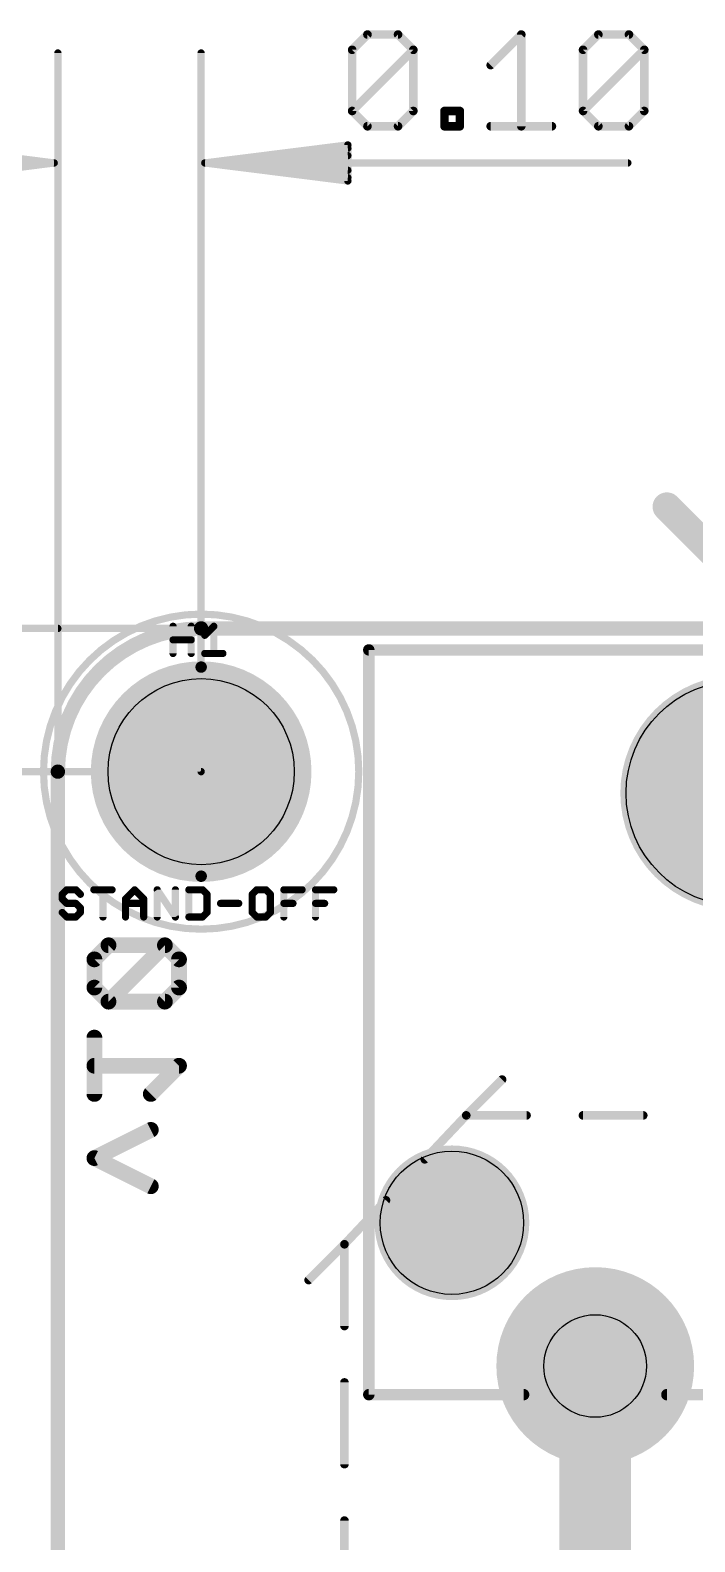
# Model space of a CAD drawing. Extents: x -38 to 69, y -24 to 44.
# Drawn here: x -0.49 to 11.29, y 17.46 to 44.26 of the extents above; entities that cross this region are included whole.
import ezdxf

# ---------------------------------------------------------------- set-up
doc = ezdxf.new("R2010")
doc.units = 0
for name, color, linetype in [('1', 12, 'CONTINUOUS'), ('16', 132, 'CONTINUOUS'), ('17', 110, 'CONTINUOUS'), ('20', 53, 'CONTINUOUS'), ('21', 41, 'CONTINUOUS'), ('23', 53, 'CONTINUOUS'), ('25', 253, 'CONTINUOUS'), ('27', 253, 'CONTINUOUS'), ('29', 253, 'CONTINUOUS'), ('30', 253, 'CONTINUOUS'), ('39', 12, 'CONTINUOUS'), ('41', 12, 'CONTINUOUS'), ('42', 132, 'CONTINUOUS'), ('44', 253, 'CONTINUOUS'), ('47', 253, 'CONTINUOUS'), ('51', 53, 'CONTINUOUS')]:
    doc.layers.add(name, color=color, linetype=linetype)

# ---------------------------------------------------------------- blocks, each defined once
blk = doc.blocks.new('ROUNDP')
at = {"const_width": 0.5}
blk.add_lwpolyline([(0, -0.25, 1), (0, 0.25, 1), (0, -0.25)], format="xyb", dxfattribs=at)

msp = doc.modelspace()

# ---------------------------------------------------------------- linework, layer by layer
at = {"layer": '1'}
for points, const_width in [([(2.54, 33.655, 0.4142), (0, 31.115)], 0.254), ([(2.54, 33.7185, 1), (2.54, 33.5915)], 0.127), ([(2.54, 33.5915, 1), (2.54, 33.7185)], 0.127), ([(0.0635, 31.115, 1), (-0.0635, 31.115)], 0.127), ([(-0.0635, 31.115, 1), (0.0635, 31.115)], 0.127), ([(9.8425, 20.574, 1), (9.2075, 20.574)], 0.635)]:
    msp.add_lwpolyline(points, format="xyb", dxfattribs=dict(at, const_width=const_width))
for points, const_width in [([(31.75, 33.655), (2.54, 33.655)], 0.254), ([(0, 31.115), (0, 2.54)], 0.254), ([(9.525, 20.574), (9.525, 11.684)], 1.27)]:
    msp.add_lwpolyline(points, dxfattribs=dict(at, const_width=const_width))
at = {"layer": '16'}
for points, const_width in [([(2.54, 33.655, 0.4142), (0, 31.115)], 0.254), ([(2.54, 33.7185, 1), (2.54, 33.5915)], 0.127), ([(2.54, 33.5915, 1), (2.54, 33.7185)], 0.127), ([(0.0635, 31.115, 1), (-0.0635, 31.115)], 0.127), ([(-0.0635, 31.115, 1), (0.0635, 31.115)], 0.127), ([(0.8977, 28.1058, 1), (0.8977, 27.9661)], 0.1397), ([(0.9471, 27.9865, 1), (0.8483, 28.0853)], 0.1397), ([(1.947, 28.0853, 1), (1.8482, 27.9865)], 0.1397), ([(1.947, 27.9865, 1), (1.8482, 28.0853)], 0.1397), ([(1.8976, 27.9661, 1), (1.8976, 28.1058)], 0.1397), ([(0.5983, 27.8353, 1), (0.6971, 27.7366)], 0.1397), ([(0.7176, 27.786, 1), (0.5779, 27.786)], 0.1397), ([(2.2174, 27.786, 1), (2.0777, 27.786)], 0.1397), ([(2.0982, 27.7366, 1), (2.197, 27.8353)], 0.1397), ([(0.6971, 27.3354, 1), (0.5983, 27.2366)], 0.1397), ([(0.5779, 27.286, 1), (0.7176, 27.286)], 0.1397), ([(2.0777, 27.286, 1), (2.2174, 27.286)], 0.1397), ([(2.197, 27.2366, 1), (2.0982, 27.3354)], 0.1397), ([(0.8977, 27.1059, 1), (0.8977, 26.9662)], 0.1397), ([(0.8483, 27.0854, 1), (0.9471, 26.9866)], 0.1397), ([(0.8483, 26.9866, 1), (0.9471, 27.0854)], 0.1397), ([(1.8482, 27.0854, 1), (1.947, 26.9866)], 0.1397), ([(1.8976, 26.9662, 1), (1.8976, 27.1059)], 0.1397), ([(0.7176, 26.3988, 1), (0.5779, 26.3988)], 0.1397), ([(0.6477, 25.9687, 1), (0.6477, 25.829)], 0.1397), ([(2.197, 25.8494, 1), (2.0982, 25.9482)], 0.1397), ([(2.1476, 25.829, 1), (2.1476, 25.9687)], 0.1397), ([(0.5779, 25.3989, 1), (0.7176, 25.3989)], 0.1397), ([(1.5982, 25.4482, 1), (1.697, 25.3495)], 0.1397), ([(1.6789, 24.6991, 1), (1.6164, 24.8241)], 0.1397), ([(0.6789, 24.3241, 1), (0.6165, 24.1992)], 0.1397), ([(0.6165, 24.3241, 1), (0.6789, 24.1992)], 0.1397), ([(1.6164, 23.6992, 1), (1.6789, 23.8242)], 0.1397), ([(9.8425, 20.701, 1), (9.2075, 20.701)], 0.635)]:
    msp.add_lwpolyline(points, format="xyb", dxfattribs=dict(at, const_width=const_width))
for points, const_width in [([(2.54, 33.655), (31.75, 33.655)], 0.254), ([(0, 2.54), (0, 31.115)], 0.254), ([(0.8977, 28.0359), (0.6477, 27.786)], 0.2794), ([(1.8976, 28.0359), (0.8977, 28.0359)], 0.2794), ([(0.8977, 27.036), (1.8976, 28.0359)], 0.2794), ([(2.1476, 27.786), (1.8976, 28.0359)], 0.2794), ([(0.6477, 27.786), (0.6477, 27.286)], 0.2794), ([(2.1476, 27.286), (2.1476, 27.786)], 0.2794), ([(0.6477, 27.286), (0.8977, 27.036)], 0.2794), ([(1.8976, 27.036), (2.1476, 27.286)], 0.2794), ([(0.8977, 27.036), (1.8976, 27.036)], 0.2794), ([(0.6477, 25.3989), (0.6477, 26.3988)], 0.2794), ([(2.1476, 25.8988), (0.6477, 25.8988)], 0.2794), ([(1.6476, 25.3989), (2.1476, 25.8988)], 0.2794), ([(0.6477, 24.2617), (1.6476, 24.7616)], 0.2794), ([(1.6476, 23.7617), (0.6477, 24.2617)], 0.2794), ([(9.525, 20.701), (9.525, 11.684)], 1.27)]:
    msp.add_lwpolyline(points, dxfattribs=dict(at, const_width=const_width))
at = {"layer": '20'}
for points, const_width in [([(2.54, 33.655, 0.4142), (0, 31.115)], 0.254), ([(2.54, 33.7185, 1), (2.54, 33.5915)], 0.127), ([(2.54, 33.5915, 1), (2.54, 33.7185)], 0.127), ([(0.0635, 31.115, 1), (-0.0635, 31.115)], 0.127), ([(-0.0635, 31.115, 1), (0.0635, 31.115)], 0.127)]:
    msp.add_lwpolyline(points, format="xyb", dxfattribs=dict(at, const_width=const_width))
at = {"layer": '20', "const_width": 0.254}
for points in [[(2.54, 33.655), (31.75, 33.655)], [(0, 31.115), (0, 2.54)]]:
    msp.add_lwpolyline(points, dxfattribs=at)
at = {"layer": '20'}
for centre, radius in [((2.54, 31.115), 1.651), ((12.065, 30.734), 1.9939), ((6.985, 23.114), 1.27)]:
    msp.add_circle(centre, radius, dxfattribs=at)
at = {"layer": '21'}
for points, const_width in [([(5.5118, 20.066), (5.5118, 33.274)], 0.2032), ([(5.5118, 33.274), (28.7782, 33.274)], 0.2032), ([(7.874, 25.654), (7.239, 25.019)], 0.1524), ([(7.239, 25.019), (6.5028, 24.2395)], 0.1524), ([(8.3075, 25.019), (7.239, 25.019)], 0.1524), ([(10.376, 25.019), (9.3075, 25.019)], 0.1524), ([(5.8162, 23.5125), (5.08, 22.733)], 0.1524), ([(5.08, 22.733), (4.445, 22.098)], 0.1524), ([(5.08, 22.733), (5.08, 21.283)], 0.1524), ([(5.08, 20.283), (5.08, 18.833)], 0.1524), ([(5.5118, 20.066), (8.255, 20.066)], 0.2032), ([(10.795, 20.066), (13.335, 20.066)], 0.2032), ([(5.08, 17.833), (5.08, 16.383)], 0.1524)]:
    msp.add_lwpolyline(points, dxfattribs=dict(at, const_width=const_width))
for points, const_width in [([(5.5626, 33.274, 1), (5.461, 33.274)], 0.1016), ([(5.5118, 33.3248, 1), (5.5118, 33.2232)], 0.1016), ([(7.9009, 25.6271, 1), (7.8471, 25.6809)], 0.0762), ([(7.239, 25.0571, 1), (7.239, 24.9809)], 0.0762), ([(7.2121, 25.0459, 1), (7.2659, 24.9921)], 0.0762), ([(7.2667, 24.9928, 1), (7.2113, 25.0452)], 0.0762), ([(8.3075, 24.9809, 1), (8.3075, 25.0571)], 0.0762), ([(9.3075, 25.0571, 1), (9.3075, 24.9809)], 0.0762), ([(10.376, 24.9809, 1), (10.376, 25.0571)], 0.0762), ([(6.4751, 24.2657, 1), (6.5305, 24.2133)], 0.0762), ([(5.8439, 23.4863, 1), (5.7885, 23.5387)], 0.0762), ([(5.1181, 22.733, 1), (5.0419, 22.733)], 0.0762), ([(5.0523, 22.7592, 1), (5.1077, 22.7068)], 0.0762), ([(5.1069, 22.7061, 1), (5.0531, 22.7599)], 0.0762), ([(4.4181, 22.1249, 1), (4.4719, 22.0711)], 0.0762), ([(5.0419, 21.283, 1), (5.1181, 21.283)], 0.0762), ([(5.1181, 20.283, 1), (5.0419, 20.283)], 0.0762), ([(5.5118, 20.1168, 1), (5.5118, 20.0152)], 0.1016), ([(5.461, 20.066, 1), (5.5626, 20.066)], 0.1016), ([(8.255, 20.0152, 1), (8.255, 20.1168)], 0.1016), ([(10.795, 20.1168, 1), (10.795, 20.0152)], 0.1016), ([(5.0419, 18.833, 1), (5.1181, 18.833)], 0.0762), ([(5.1181, 17.833, 1), (5.0419, 17.833)], 0.0762)]:
    msp.add_lwpolyline(points, format="xyb", dxfattribs=dict(at, const_width=const_width))
at = {"layer": '23'}
msp.add_point((2.54, 31.115), dxfattribs=at)
at = {"layer": '25', "const_width": 0.127}
for points in [[(2.0422, 33.2105), (2.0422, 33.6935)], [(2.0422, 33.452), (2.3642, 33.452)], [(2.3642, 33.6935), (2.3642, 33.2105)], [(2.6035, 33.5325), (2.7645, 33.6935)], [(2.7645, 33.6935), (2.7645, 33.2105)], [(2.6035, 33.2105), (2.9255, 33.2105)]]:
    msp.add_lwpolyline(points, dxfattribs=at)
at = {"layer": '25', "const_width": 0.0635}
for points in [[(2.0739, 33.6935, 1), (2.0104, 33.6935)], [(2.0422, 33.4838, 1), (2.0422, 33.4203)], [(2.3959, 33.6935, 1), (2.3324, 33.6935)], [(2.3642, 33.4203, 1), (2.3642, 33.4838)], [(2.581, 33.555, 1), (2.626, 33.5101)], [(2.7963, 33.6935, 1), (2.7328, 33.6935)], [(2.787, 33.6711, 1), (2.7421, 33.716)], [(2.0104, 33.2105, 1), (2.0739, 33.2105)], [(2.3324, 33.2105, 1), (2.3959, 33.2105)], [(2.6035, 33.2423, 1), (2.6035, 33.1788)], [(2.7328, 33.2105, 1), (2.7963, 33.2105)], [(2.9255, 33.1788, 1), (2.9255, 33.2423)]]:
    msp.add_lwpolyline(points, format="xyb", dxfattribs=at)
at = {"layer": '27', "const_width": 0.127}
for points in [[(0.1581, 29.0199), (0.0776, 28.9394)], [(0.0776, 28.9394), (0.0776, 28.8589)], [(0.3191, 29.0199), (0.1581, 29.0199)], [(0.3996, 28.9394), (0.3191, 29.0199)], [(0.6389, 29.0199), (0.9609, 29.0199)], [(0.7999, 28.5369), (0.7999, 29.0199)], [(1.2002, 28.8589), (1.3612, 29.0199)], [(1.3612, 29.0199), (1.5222, 28.8589)], [(1.7615, 28.5369), (1.7615, 29.0199)], [(1.7615, 29.0199), (2.0835, 28.5369)], [(2.0835, 28.5369), (2.0835, 29.0199)], [(2.3228, 29.0199), (2.3228, 28.5369)], [(2.5643, 29.0199), (2.3228, 29.0199)], [(2.6448, 28.9394), (2.5643, 29.0199)], [(2.6448, 28.6174), (2.6448, 28.9394)], [(3.526, 29.0199), (3.4455, 28.9394)], [(3.4455, 28.9394), (3.4455, 28.6174)], [(3.687, 29.0199), (3.526, 29.0199)], [(3.7675, 28.9394), (3.687, 29.0199)], [(3.7675, 28.6174), (3.7675, 28.9394)], [(4.0068, 28.5369), (4.0068, 29.0199)], [(4.0068, 29.0199), (4.3288, 29.0199)], [(4.5681, 28.5369), (4.5681, 29.0199)], [(4.5681, 29.0199), (4.8901, 29.0199)], [(0.0776, 28.8589), (0.1581, 28.7784)], [(0.1581, 28.7784), (0.3191, 28.7784)], [(0.3191, 28.7784), (0.3996, 28.6979)], [(0.3996, 28.6979), (0.3996, 28.6174)], [(1.2002, 28.5369), (1.2002, 28.8589)], [(1.2002, 28.7784), (1.5222, 28.7784)], [(1.5222, 28.8589), (1.5222, 28.5369)], [(2.8841, 28.7784), (3.2062, 28.7784)], [(4.0068, 28.7784), (4.1678, 28.7784)], [(4.5681, 28.7784), (4.7291, 28.7784)], [(0.1581, 28.5369), (0.0776, 28.6174)], [(0.3191, 28.5369), (0.1581, 28.5369)], [(0.3996, 28.6174), (0.3191, 28.5369)], [(2.3228, 28.5369), (2.5643, 28.5369)], [(2.5643, 28.5369), (2.6448, 28.6174)], [(3.4455, 28.6174), (3.526, 28.5369)], [(3.526, 28.5369), (3.687, 28.5369)], [(3.687, 28.5369), (3.7675, 28.6174)]]:
    msp.add_lwpolyline(points, dxfattribs=at)
at = {"layer": '27', "const_width": 0.0635}
for points in [[(0.1094, 28.9394, 1), (0.0459, 28.9394)], [(0.0551, 28.9619, 1), (0.1001, 28.917)], [(0.1581, 29.0517, 1), (0.1581, 28.9882)], [(0.1806, 28.9975, 1), (0.1356, 29.0424)], [(0.3416, 29.0424, 1), (0.2967, 28.9975)], [(0.3191, 28.9882, 1), (0.3191, 29.0517)], [(0.3772, 28.917, 1), (0.4221, 28.9619)], [(0.6389, 29.0517, 1), (0.6389, 28.9882)], [(0.8317, 29.0199, 1), (0.7682, 29.0199)], [(0.9609, 28.9882, 1), (0.9609, 29.0517)], [(1.3837, 29.0424, 1), (1.3388, 28.9975)], [(1.3837, 28.9975, 1), (1.3388, 29.0424)], [(1.7879, 29.0375, 1), (1.7351, 29.0023)], [(1.7933, 29.0199, 1), (1.7298, 29.0199)], [(2.1153, 29.0199, 1), (2.0518, 29.0199)], [(2.3228, 29.0517, 1), (2.3228, 28.9882)], [(2.3546, 29.0199, 1), (2.2911, 29.0199)], [(2.5868, 29.0424, 1), (2.5419, 28.9975)], [(2.5643, 28.9882, 1), (2.5643, 29.0517)], [(2.6766, 28.9394, 1), (2.6131, 28.9394)], [(2.6224, 28.917, 1), (2.6673, 28.9619)], [(3.4772, 28.9394, 1), (3.4137, 28.9394)], [(3.423, 28.9619, 1), (3.4679, 28.917)], [(3.526, 29.0517, 1), (3.526, 28.9882)], [(3.5484, 28.9975, 1), (3.5035, 29.0424)], [(3.7094, 29.0424, 1), (3.6645, 28.9975)], [(3.687, 28.9882, 1), (3.687, 29.0517)], [(3.7992, 28.9394, 1), (3.7357, 28.9394)], [(3.745, 28.917, 1), (3.7899, 28.9619)], [(4.0068, 29.0517, 1), (4.0068, 28.9882)], [(4.0385, 29.0199, 1), (3.975, 29.0199)], [(4.3288, 28.9882, 1), (4.3288, 29.0517)], [(4.5998, 29.0199, 1), (4.5363, 29.0199)], [(4.5681, 29.0517, 1), (4.5681, 28.9882)], [(4.8901, 28.9882, 1), (4.8901, 29.0517)], [(0.1001, 28.8814, 1), (0.0551, 28.8365)], [(0.0459, 28.8589, 1), (0.1094, 28.8589)], [(0.1581, 28.8102, 1), (0.1581, 28.7467)], [(0.1356, 28.756, 1), (0.1806, 28.8009)], [(0.3416, 28.8009, 1), (0.2967, 28.756)], [(0.3191, 28.7467, 1), (0.3191, 28.8102)], [(0.4314, 28.6979, 1), (0.3679, 28.6979)], [(0.3772, 28.6755, 1), (0.4221, 28.7204)], [(1.2002, 28.8102, 1), (1.2002, 28.7467)], [(1.232, 28.8589, 1), (1.1685, 28.8589)], [(1.1778, 28.8814, 1), (1.2227, 28.8365)], [(1.554, 28.8589, 1), (1.4905, 28.8589)], [(1.4998, 28.8365, 1), (1.5447, 28.8814)], [(1.5222, 28.7467, 1), (1.5222, 28.8102)], [(2.8841, 28.8102, 1), (2.8841, 28.7467)], [(3.2062, 28.7467, 1), (3.2062, 28.8102)], [(4.0068, 28.8102, 1), (4.0068, 28.7467)], [(4.1678, 28.7467, 1), (4.1678, 28.8102)], [(4.5681, 28.8102, 1), (4.5681, 28.7467)], [(4.7291, 28.7467, 1), (4.7291, 28.8102)], [(0.1001, 28.6399, 1), (0.0551, 28.5949)], [(0.1581, 28.5687, 1), (0.1581, 28.5052)], [(0.1356, 28.5144, 1), (0.1806, 28.5594)], [(0.2967, 28.5594, 1), (0.3416, 28.5144)], [(0.3191, 28.5052, 1), (0.3191, 28.5687)], [(0.3679, 28.6174, 1), (0.4314, 28.6174)], [(0.4221, 28.5949, 1), (0.3772, 28.6399)], [(0.7682, 28.5369, 1), (0.8317, 28.5369)], [(1.1685, 28.5369, 1), (1.232, 28.5369)], [(1.4905, 28.5369, 1), (1.554, 28.5369)], [(1.7298, 28.5369, 1), (1.7933, 28.5369)], [(2.0518, 28.5369, 1), (2.1153, 28.5369)], [(2.0571, 28.5193, 1), (2.11, 28.5545)], [(2.3228, 28.5687, 1), (2.3228, 28.5052)], [(2.2911, 28.5369, 1), (2.3546, 28.5369)], [(2.5419, 28.5594, 1), (2.5868, 28.5144)], [(2.5643, 28.5052, 1), (2.5643, 28.5687)], [(2.6131, 28.6174, 1), (2.6766, 28.6174)], [(2.6673, 28.5949, 1), (2.6224, 28.6399)], [(3.4679, 28.6399, 1), (3.423, 28.5949)], [(3.4137, 28.6174, 1), (3.4772, 28.6174)], [(3.526, 28.5687, 1), (3.526, 28.5052)], [(3.5035, 28.5144, 1), (3.5484, 28.5594)], [(3.6645, 28.5594, 1), (3.7094, 28.5144)], [(3.687, 28.5052, 1), (3.687, 28.5687)], [(3.7357, 28.6174, 1), (3.7992, 28.6174)], [(3.7899, 28.5949, 1), (3.745, 28.6399)], [(3.975, 28.5369, 1), (4.0385, 28.5369)], [(4.5363, 28.5369, 1), (4.5998, 28.5369)]]:
    msp.add_lwpolyline(points, format="xyb", dxfattribs=at)
at = {"layer": '29'}
for points, const_width in [([(2.54, 30.2387, 1), (2.54, 31.9913, 1), (2.54, 30.2387)], 1.7526), ([(12.065, 29.6863, 1), (12.065, 31.7818, 1), (12.065, 29.6863)], 2.0955), ([(6.985, 22.4282, 1), (6.985, 23.7998, 1), (6.985, 22.4282)], 1.3716)]:
    msp.add_lwpolyline(points, format="xyb", dxfattribs=dict(at, const_width=const_width))
at = {"layer": '30'}
for points, const_width in [([(2.54, 30.2387, 1), (2.54, 31.9913, 1), (2.54, 30.2387)], 1.7526), ([(12.065, 29.6863, 1), (12.065, 31.7818, 1), (12.065, 29.6863)], 2.0955), ([(6.985, 22.4282, 1), (6.985, 23.7998, 1), (6.985, 22.4282)], 1.3716)]:
    msp.add_lwpolyline(points, format="xyb", dxfattribs=dict(at, const_width=const_width))
at = {"layer": '39', "const_width": 0.127}
msp.add_lwpolyline([(2.54, 28.321, 1), (2.54, 33.909, 1), (2.54, 28.321)], format="xyb", dxfattribs=at)
at = {"layer": '41'}
for points, const_width in [([(2.54, 32.9692, 1), (2.54, 29.2608)], 0.2032), ([(2.54, 29.2608, 1), (2.54, 32.9692)], 0.2032), ([(2.54, 33.02, 1), (2.54, 32.9184)], 0.1016), ([(2.54, 32.9184, 1), (2.54, 33.02)], 0.1016), ([(2.54, 29.3116, 1), (2.54, 29.21)], 0.1016), ([(2.54, 29.21, 1), (2.54, 29.3116)], 0.1016)]:
    msp.add_lwpolyline(points, format="xyb", dxfattribs=dict(at, const_width=const_width))
at = {"layer": '42'}
for points, const_width in [([(2.54, 32.9692, 1), (2.54, 29.2608)], 0.2032), ([(2.54, 29.2608, 1), (2.54, 32.9692)], 0.2032), ([(2.54, 33.02, 1), (2.54, 32.9184)], 0.1016), ([(2.54, 32.9184, 1), (2.54, 33.02)], 0.1016), ([(2.54, 29.3116, 1), (2.54, 29.21)], 0.1016), ([(2.54, 29.21, 1), (2.54, 29.3116)], 0.1016)]:
    msp.add_lwpolyline(points, format="xyb", dxfattribs=dict(at, const_width=const_width))
at = {"layer": '44'}
msp.add_circle((9.525, 20.574), 0.91, dxfattribs=at)
at = {"layer": '47'}
for points, const_width in [([(5.2162, 43.9165), (5.4874, 44.1877)], 0.1524), ([(5.4874, 44.1877), (6.0297, 44.1877)], 0.1524), ([(6.0297, 44.1877), (6.3009, 43.9165)], 0.1524), ([(7.6719, 43.6454), (8.2143, 44.1877)], 0.1524), ([(8.2143, 44.1877), (8.2143, 42.5607)], 0.1524), ([(9.3091, 43.9165), (9.5803, 44.1877)], 0.1524), ([(9.5803, 44.1877), (10.1226, 44.1877)], 0.1524), ([(10.1226, 44.1877), (10.3938, 43.9165)], 0.1524), ([(5.2162, 42.8319), (5.2162, 43.9165)], 0.1524), ([(5.2162, 42.8319), (6.3009, 43.9165)], 0.1524), ([(6.3009, 43.9165), (6.3009, 42.8319)], 0.1524), ([(9.3091, 42.8319), (9.3091, 43.9165)], 0.1524), ([(9.3091, 42.8319), (10.3938, 43.9165)], 0.1524), ([(10.3938, 43.9165), (10.3938, 42.8319)], 0.1524), ([(0, 31.115), (0, 43.86)], 0.13), ([(2.54, 31.115), (2.54, 43.86)], 0.13), ([(5.4874, 42.5607), (5.2162, 42.8319)], 0.1524), ([(6.3009, 42.8319), (6.0297, 42.5607)], 0.1524), ([(6.8534, 42.5607), (6.8534, 42.8319)], 0.1524), ([(6.8534, 42.8319), (7.1245, 42.8319)], 0.1524), ([(7.1245, 42.8319), (7.1245, 42.5607)], 0.1524), ([(9.5803, 42.5607), (9.3091, 42.8319)], 0.1524), ([(10.3938, 42.8319), (10.1226, 42.5607)], 0.1524), ([(6.0297, 42.5607), (5.4874, 42.5607)], 0.1524), ([(7.1245, 42.5607), (6.8534, 42.5607)], 0.1524), ([(7.6719, 42.5607), (8.7566, 42.5607)], 0.1524), ([(10.1226, 42.5607), (9.5803, 42.5607)], 0.1524), ([(-0.065, 41.91), (-2.6, 42.2292)], 0.13), ([(-0.065, 41.91), (-2.6, 42.17)], 0.13), ([(-0.065, 41.91), (-2.6, 42.04)], 0.13), ([(2.605, 41.91), (5.14, 42.2292)], 0.13), ([(2.605, 41.91), (5.14, 42.17)], 0.13), ([(2.605, 41.91), (5.14, 42.04)], 0.13), ([(5.14, 42.2292), (5.14, 41.5908)], 0.13), ([(-0.065, 41.91), (-5.2, 41.91)], 0.13), ([(-2.6, 41.5908), (-0.065, 41.91)], 0.13), ([(-2.6, 41.78), (-0.065, 41.91)], 0.13), ([(-2.6, 41.65), (-0.065, 41.91)], 0.13), ([(2.605, 41.91), (10.1028, 41.91)], 0.13), ([(5.14, 41.5908), (2.605, 41.91)], 0.13), ([(5.14, 41.78), (2.605, 41.91)], 0.13), ([(5.14, 41.65), (2.605, 41.91)], 0.13), ([(0, 33.655), (-10.84, 33.655)], 0.13), ([(2.54, 33.655), (-7.03, 33.655)], 0.13), ([(2.54, 31.115), (-7.03, 31.115)], 0.13)]:
    msp.add_lwpolyline(points, dxfattribs=dict(at, const_width=const_width))
for points, const_width in [([(5.4874, 44.2258, 1), (5.4874, 44.1496)], 0.0762), ([(5.5143, 44.1607, 1), (5.4604, 44.2146)], 0.0762), ([(6.0566, 44.2146, 1), (6.0028, 44.1607)], 0.0762), ([(6.0297, 44.1496, 1), (6.0297, 44.2258)], 0.0762), ([(8.2524, 44.1877, 1), (8.1762, 44.1877)], 0.0762), ([(8.2412, 44.1607, 1), (8.1873, 44.2146)], 0.0762), ([(9.5803, 44.2258, 1), (9.5803, 44.1496)], 0.0762), ([(9.6072, 44.1607, 1), (9.5533, 44.2146)], 0.0762), ([(10.1495, 44.2146, 1), (10.0956, 44.1607)], 0.0762), ([(10.1226, 44.1496, 1), (10.1226, 44.2258)], 0.0762), ([(5.2543, 43.9165, 1), (5.1781, 43.9165)], 0.0762), ([(5.1893, 43.9435, 1), (5.2431, 43.8896)], 0.0762), ([(6.339, 43.9165, 1), (6.2628, 43.9165)], 0.0762), ([(6.3278, 43.8896, 1), (6.2739, 43.9435)], 0.0762), ([(6.2739, 43.8896, 1), (6.3278, 43.9435)], 0.0762), ([(9.2821, 43.9435, 1), (9.336, 43.8896)], 0.0762), ([(9.3472, 43.9165, 1), (9.271, 43.9165)], 0.0762), ([(10.4319, 43.9165, 1), (10.3557, 43.9165)], 0.0762), ([(10.4207, 43.8896, 1), (10.3668, 43.9435)], 0.0762), ([(10.3668, 43.8896, 1), (10.4207, 43.9435)], 0.0762), ([(0.0325, 43.86, 1), (-0.0325, 43.86)], 0.065), ([(2.5725, 43.86, 1), (2.5075, 43.86)], 0.065), ([(7.645, 43.6723, 1), (7.6989, 43.6184)], 0.0762), ([(5.2431, 42.8588, 1), (5.1893, 42.8049)], 0.0762), ([(5.1893, 42.8588, 1), (5.2431, 42.8049)], 0.0762), ([(6.3278, 42.8049, 1), (6.2739, 42.8588)], 0.0762), ([(6.8915, 42.8319, 1), (6.8153, 42.8319)], 0.0762), ([(6.8534, 42.87, 1), (6.8534, 42.7938)], 0.0762), ([(7.1626, 42.8319, 1), (7.0864, 42.8319)], 0.0762), ([(7.1245, 42.7938, 1), (7.1245, 42.87)], 0.0762), ([(9.336, 42.8588, 1), (9.2821, 42.8049)], 0.0762), ([(9.2821, 42.8588, 1), (9.336, 42.8049)], 0.0762), ([(10.4207, 42.8049, 1), (10.3668, 42.8588)], 0.0762), ([(5.1781, 42.8319, 1), (5.2543, 42.8319)], 0.0762), ([(5.4874, 42.5988, 1), (5.4874, 42.5226)], 0.0762), ([(5.4604, 42.5338, 1), (5.5143, 42.5876)], 0.0762), ([(6.0028, 42.5876, 1), (6.0566, 42.5338)], 0.0762), ([(6.0297, 42.5226, 1), (6.0297, 42.5988)], 0.0762), ([(6.2628, 42.8319, 1), (6.339, 42.8319)], 0.0762), ([(6.8534, 42.5988, 1), (6.8534, 42.5226)], 0.0762), ([(7.1245, 42.5226, 1), (7.1245, 42.5988)], 0.0762), ([(7.6719, 42.5988, 1), (7.6719, 42.5226)], 0.0762), ([(8.7566, 42.5226, 1), (8.7566, 42.5988)], 0.0762), ([(9.271, 42.8319, 1), (9.3472, 42.8319)], 0.0762), ([(9.5803, 42.5988, 1), (9.5803, 42.5226)], 0.0762), ([(9.5533, 42.5338, 1), (9.6072, 42.5876)], 0.0762), ([(10.0956, 42.5876, 1), (10.1495, 42.5338)], 0.0762), ([(10.1226, 42.5226, 1), (10.1226, 42.5988)], 0.0762), ([(10.3557, 42.8319, 1), (10.4319, 42.8319)], 0.0762), ([(6.8153, 42.5607, 1), (6.8915, 42.5607)], 0.0762), ([(7.0864, 42.5607, 1), (7.1626, 42.5607)], 0.0762), ([(8.1762, 42.5607, 1), (8.2524, 42.5607)], 0.0762), ([(5.1725, 42.2292, 1), (5.1075, 42.2292)], 0.065), ([(5.1441, 42.197, 1), (5.1359, 42.2615)], 0.065), ([(5.1433, 42.1377, 1), (5.1367, 42.2023)], 0.065), ([(5.1417, 42.0075, 1), (5.1383, 42.0725)], 0.065), ([(-0.0609, 41.8778, 1), (-0.0691, 41.9422)], 0.065), ([(-0.0691, 41.8778, 1), (-0.0609, 41.9422)], 0.065), ([(-0.0617, 41.8777, 1), (-0.0683, 41.9423)], 0.065), ([(-0.0683, 41.8777, 1), (-0.0617, 41.9423)], 0.065), ([(-0.0667, 41.8775, 1), (-0.0633, 41.9425)], 0.065), ([(-0.0633, 41.8775, 1), (-0.0667, 41.9425)], 0.065), ([(-0.065, 41.8775, 1), (-0.065, 41.9425)], 0.065), ([(2.605, 41.9425, 1), (2.605, 41.8775)], 0.065), ([(2.6091, 41.9422, 1), (2.6009, 41.8778)], 0.065), ([(2.6033, 41.9425, 1), (2.6067, 41.8775)], 0.065), ([(2.6067, 41.9425, 1), (2.6033, 41.8775)], 0.065), ([(2.6083, 41.9423, 1), (2.6017, 41.8777)], 0.065), ([(2.6017, 41.9423, 1), (2.6083, 41.8777)], 0.065), ([(2.6009, 41.9422, 1), (2.6091, 41.8778)], 0.065), ([(5.1383, 41.7475, 1), (5.1417, 41.8125)], 0.065), ([(10.1028, 41.8775, 1), (10.1028, 41.9425)], 0.065), ([(5.1075, 41.5908, 1), (5.1725, 41.5908)], 0.065), ([(5.1359, 41.5585, 1), (5.1441, 41.623)], 0.065), ([(5.1367, 41.6177, 1), (5.1433, 41.6823)], 0.065), ([(0, 33.6225, 1), (0, 33.6875)], 0.065), ([(2.54, 33.6225, 1), (2.54, 33.6875)], 0.065), ([(-0.0325, 31.115, 1), (0.0325, 31.115)], 0.065), ([(2.5075, 31.115, 1), (2.5725, 31.115)], 0.065), ([(2.54, 31.0825, 1), (2.54, 31.1475)], 0.065)]:
    msp.add_lwpolyline(points, format="xyb", dxfattribs=dict(at, const_width=const_width))
at = {"layer": '51'}
for points, const_width in [([(12.065, 34.544), (10.795, 35.814)], 0.508), ([(28.7782, 20.066), (5.5118, 20.066)], 0.2032)]:
    msp.add_lwpolyline(points, dxfattribs=dict(at, const_width=const_width))
for points, const_width in [([(10.8848, 35.9038, 1), (10.7052, 35.7242)], 0.254), ([(5.5118, 20.1168, 1), (5.5118, 20.0152)], 0.1016)]:
    msp.add_lwpolyline(points, format="xyb", dxfattribs=dict(at, const_width=const_width))

# ---------------------------------------------------------------- block references
at = {"layer": '17', "xscale": 3.302, "yscale": 3.302}
msp.add_blockref('ROUNDP', (9.525, 20.574), dxfattribs=at)
msp.add_blockref('ROUNDP', (9.525, 20.574), dxfattribs=at)
at = {"layer": '29', "xscale": 3.5052, "yscale": 3.5052}
msp.add_blockref('ROUNDP', (9.525, 20.574), dxfattribs=at)
at = {"layer": '30', "xscale": 3.5052, "yscale": 3.5052}
msp.add_blockref('ROUNDP', (9.525, 20.574), dxfattribs=at)

doc.saveas('drawing.dxf')
